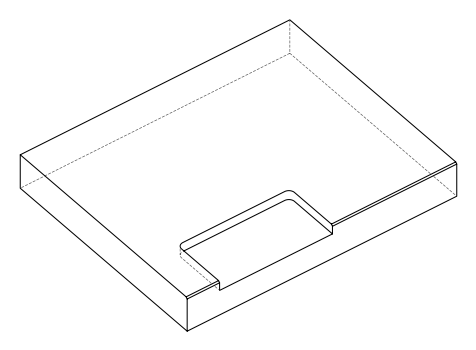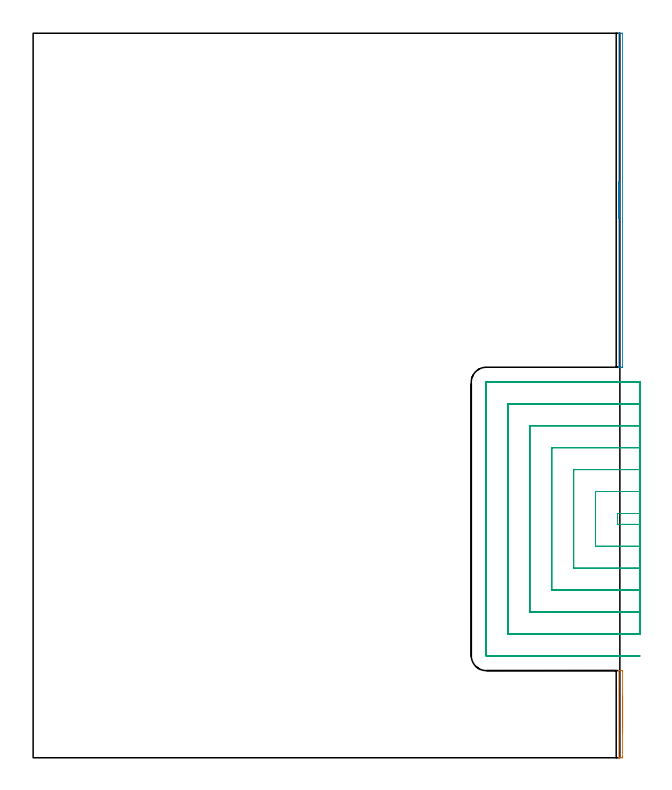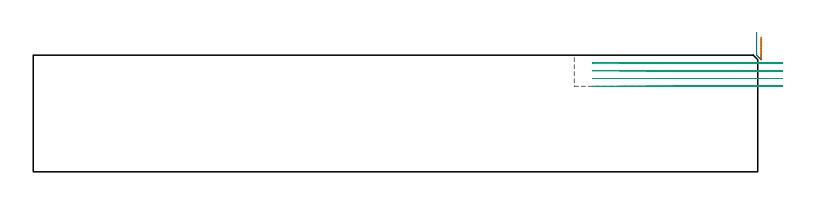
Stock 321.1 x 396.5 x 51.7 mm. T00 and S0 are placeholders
(PLAN: 3 operations, 1 tool changes, 19.8 min)
(1 AREA_MILL | FG_CHAMFER_SURFACE | UGT0205_001 | 0.53 min | 99 mm3)
(2 AREA_MILL_1 | FG_CHAMFER_SURFACE_1 | UGT0205_001 | 1.61 min | 367 mm3)
(3 MILL_SLOT | SLOT_PARTIAL_RECTANGULAR | UGT0201_010 | Follow Part, ap 4, ae 75% | 17.63 min | 185848 mm3)
(TOOL UGT0205_001 | Chamfer Mill 20 x 3 x 45 deg. | D20 FL50 Z2)
(TOOL UGT0201_010 | End Mill 16 mm | D16 FL22 Z2)
(OP 1 AREA_MILL)
G17 G21 G94 G90
T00 M6
G54
G17 G0 G90 X322.6 Y33.85 S1061 M3
G43 Z61.7 H0
Z59.7
G94 G1 Y33.812 Z58.828 F250.
Y33.698 Z57.963
Y33.509 Z57.112
Y33.247 Z56.28
Y32.913 Z55.474
Y32.51 Z54.7
Y32.042 Z53.964
Y31.51 Z53.272
Y30.921 Z52.629
Y30.278 Z52.04
Y29.586 Z51.508
Y28.85 Z51.04
Y28.076 Z50.637
Y27.27 Z50.303
Y26.438 Z50.041
Y25.586 Z49.852
Y24.722 Z49.738
Y23.85 Z49.7
Y0.341
X322.597 Y0.173 Z49.703
X322.591 Y0.002 Z49.705
X322.388 Y0. Z49.908
X322.044 Z50.251
X321.356 Z50.943
X321.03 Z51.269
X320.641 Y0.006 Z51.65
X320.603 Y0.01 Z51.688
X320.6 Y0.173 Z51.7
Y47.527
X320.602 Y47.691 Z51.688
X320.643 Y47.7 Z51.648
X321.03 Z51.269
X321.356 Z50.943
X322.044 Z50.251
X322.388 Z49.908
X322.591 Y47.698 Z49.705
X322.597 Y47.527 Z49.703
X322.6 Y47.248 Z49.7
Y23.85
Y22.978 Z49.738
Y22.114 Z49.852
Y21.262 Z50.041
Y20.43 Z50.303
Y19.624 Z50.637
Y18.85 Z51.04
Y18.114 Z51.508
Y17.422 Z52.04
Y16.779 Z52.629
Y16.19 Z53.272
Y15.658 Z53.964
Y15.19 Z54.7
Y14.787 Z55.474
Y14.453 Z56.28
Y14.191 Z57.112
Y14.002 Z57.964
Y13.888 Z58.828
Y13.85 Z59.7
G0 Z61.7
M5
M2
(OP 2 AREA_MILL_1)
G17 G21 G94 G90
T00 M6
G54
G17 G0 G90 X320.601 Y295.1 S1061 M3
G43 Z61.7 H0
Z61.699
G94 G1 Y295.138 Z60.827 F250.
Y295.252 Z59.962
Y295.441 Z59.111
Y295.703 Z58.279
Y296.037 Z57.473
Y296.44 Z56.699
Y296.908 Z55.963
Y297.439 Z55.271
Y298.029 Z54.628
Y298.672 Z54.039
Y299.364 Z53.507
Y300.1 Z53.039
Y300.874 Z52.636
Y301.68 Z52.302
Y302.512 Z52.04
Y303.363 Z51.851
Y304.228 Z51.737
Y305.1 Z51.699
X320.6 Y396.316 Z51.7
X320.603 Y396.491 Z51.688
X320.646 Y396.5 Z51.646
X321.057 Z51.243
X321.313 Z50.986
X322.044 Z50.251
X322.41 Z49.887
X322.591 Y396.498 Z49.705
X322.6 Y396.316 Z49.7
Y214.052
X322.598 Y213.884 Z49.702
X322.591 Y213.702 Z49.705
X322.41 Y213.7 Z49.887
X322.044 Z50.251
X321.314 Z50.986
X321.057 Z51.243
X320.646 Z51.646
X320.602 Z51.688
X320.601 Y213.798 Z51.695
X320.6 Y213.834 Z51.697
X320.602 Y213.883 Z51.698
X320.601 Y305.1 Z51.699
Y305.972 Z51.737
Y306.836 Z51.851
Y307.688 Z52.04
Y308.52 Z52.302
Y309.326 Z52.636
Y310.1 Z53.039
Y310.836 Z53.508
Y311.528 Z54.039
Y312.171 Z54.628
Y312.76 Z55.271
Y313.291 Z55.963
Y313.76 Z56.699
Y314.163 Z57.473
Y314.497 Z58.279
Y314.759 Z59.111
Y314.948 Z59.963
Y315.062 Z60.828
Y315.1 Z61.699
M5
M2
(OP 3 MILL_SLOT)
G17 G21 G94 G90
T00 M6
G54
G17 G0 G90 X332.1 Y133.7 S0 M3
G43 Z61.7 H0
Z48.25
G94 G1 X329.1 F250.
X319.8 F500.
Y127.7
X329.1
X332.1 F250.
Y145.7
X329.1
X307.8 F500.
Y115.7
X329.1
X332.1 F250.
Y157.7
X329.1
X295.8 F500.
Y103.7
X329.1
X332.1 F250.
Y169.7
X329.1
X283.8 F500.
Y91.7
X329.1
X332.1 F250.
Y181.7
X329.1
X271.8 F500.
Y79.7
X329.1
X332.1 F250.
Y193.7
X329.1
X259.8 F500.
Y67.7
X329.1
X332.1 F250.
Y205.7
X329.1
X248. F500.
G3 X247.8 Y205.5 R0.2
G1 Y55.9
G3 X248. Y55.7 R0.2
G1 X329.1
X332.1 F250.
G0 Y133.7 Z44.8
G1 X329.1
X319.8 F500.
Y127.7
X329.1
X332.1 F250.
Y145.7
X329.1
X307.8 F500.
Y115.7
X329.1
X332.1 F250.
Y157.7
X329.1
X295.8 F500.
Y103.7
X329.1
X332.1 F250.
Y169.7
X329.1
X283.8 F500.
Y91.7
X329.1
X332.1 F250.
Y181.7
X329.1
X271.8 F500.
Y79.7
X329.1
X332.1 F250.
Y193.7
X329.1
X259.8 F500.
Y67.7
X329.1
X332.1 F250.
Y205.7
X329.1
X248. F500.
G3 X247.8 Y205.5 R0.2
G1 Y55.9
G3 X248. Y55.7 R0.2
G1 X329.1
X332.1 F250.
G0 Y133.7 Z41.35
G1 X329.1
X319.8 F500.
Y127.7
X329.1
X332.1 F250.
Y145.7
X329.1
X307.8 F500.
Y115.7
X329.1
X332.1 F250.
Y157.7
X329.1
X295.8 F500.
Y103.7
X329.1
X332.1 F250.
Y169.7
X329.1
X283.8 F500.
Y91.7
X329.1
X332.1 F250.
Y181.7
X329.1
X271.8 F500.
Y79.7
X329.1
X332.1 F250.
Y193.7
X329.1
X259.8 F500.
Y67.7
X329.1
X332.1 F250.
Y205.7
X329.1
X248. F500.
G3 X247.8 Y205.5 R0.2
G1 Y55.9
G3 X248. Y55.7 R0.2
G1 X329.1
X332.1 F250.
G0 Y133.7 Z37.9
G1 X329.1
X319.8 F500.
Y127.7
X329.1
X332.1 F250.
Y145.7
X329.1
X307.8 F500.
Y115.7
X329.1
X332.1 F250.
Y157.7
X329.1
X295.8 F500.
Y103.7
X329.1
X332.1 F250.
Y169.7
X329.1
X283.8 F500.
Y91.7
X329.1
X332.1 F250.
Y181.7
X329.1
X271.8 F500.
Y79.7
X329.1
X332.1 F250.
Y193.7
X329.1
X259.8 F500.
Y67.7
X329.1
X332.1 F250.
Y205.7
X329.1
X248. F500.
G3 X247.8 Y205.5 R0.2
G1 Y55.9
G3 X248. Y55.7 R0.2
G1 X329.1
X332.1 F250.
G0 Z61.7
M5
M2
